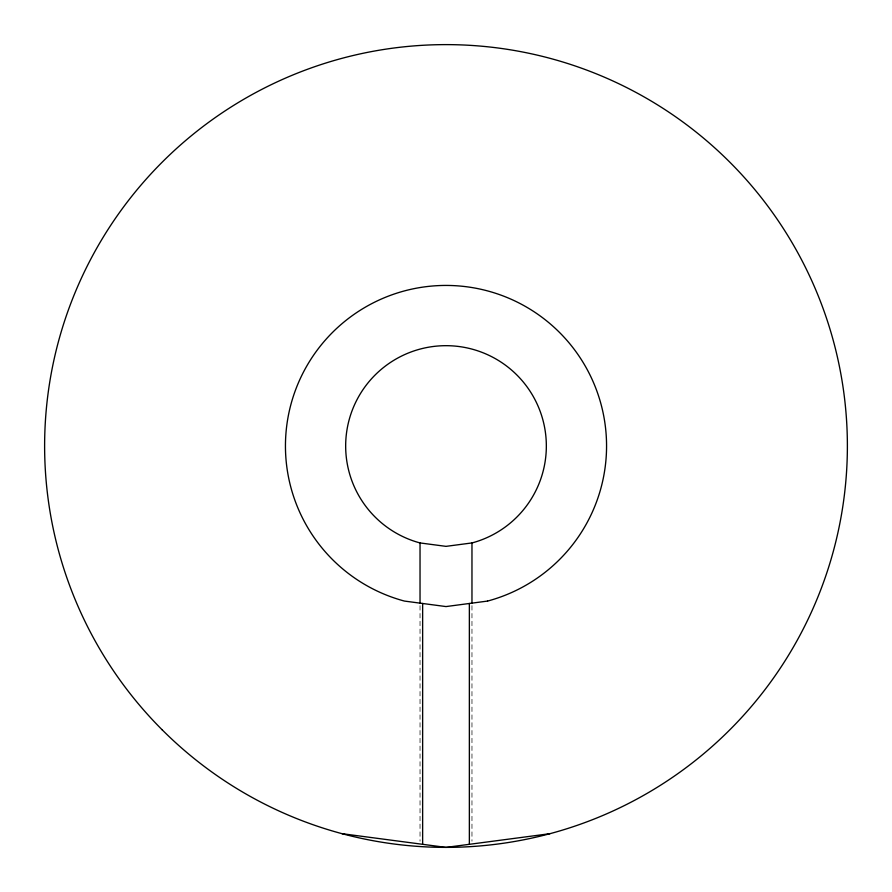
<?xml version="1.0" encoding="UTF-8"?>
<svg xmlns="http://www.w3.org/2000/svg" width="892" height="892" viewBox="0 0 892 892"><rect width="100%" height="100%" fill="white"/><g stroke="black" fill="none" stroke-linecap="round" stroke-linejoin="round"><path stroke-width="0.67" stroke-dasharray="4.46 3.34" d="M471.968 605.668L471.968 841.201M420.032 605.668L420.032 841.201"/><path stroke-width="1.34" d="M471.968 542.938L446 546.361L420.032 542.938A100.35 100.35 0 0 1 363.802 388.466A100.35 100.35 0 0 1 528.198 388.466A100.35 100.35 0 0 1 471.968 542.949L471.968 603.148M549.885 833.697L446 847.4L342.115 833.697M469.359 603.46L469.359 844.311M422.641 603.46L422.641 844.311M420.032 542.938L420.032 603.148M487.556 601.074L446 606.571L404.444 601.074A160.549 160.549 0 0 1 314.486 353.901A160.549 160.549 0 0 1 577.514 353.89A160.549 160.549 0 0 1 487.556 601.074M162.177 729.823A401.389 401.389 0 0 0 833.708 549.885A401.389 401.389 0 0 0 342.115 58.292A401.389 401.389 0 0 0 162.177 729.823"/></g></svg>
